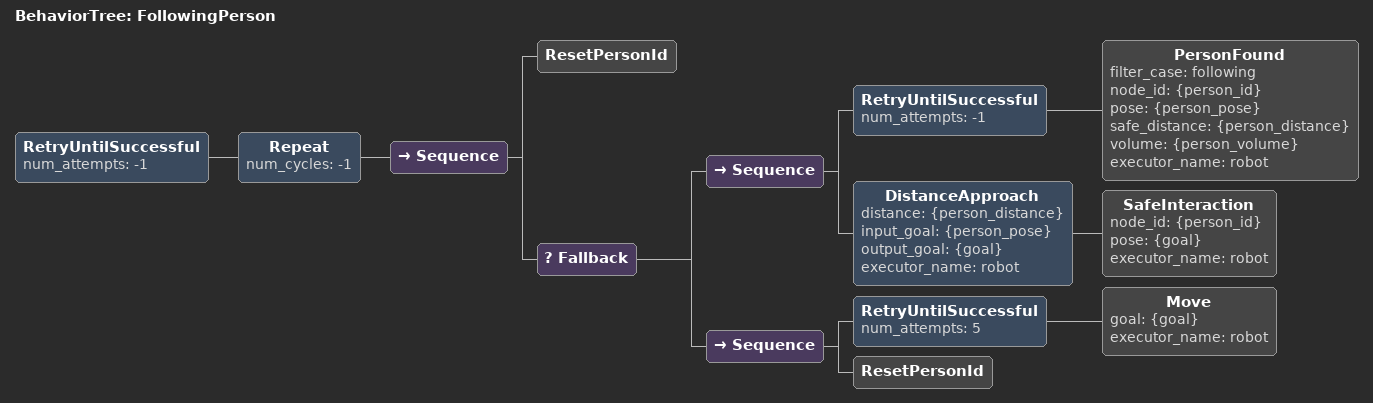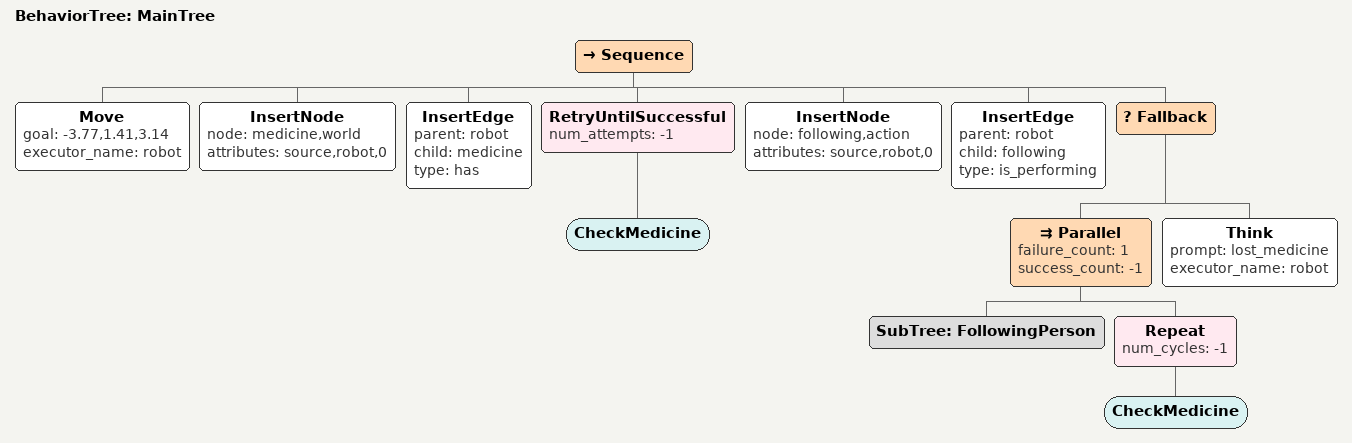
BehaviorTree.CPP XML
<?xml version="1.0" encoding="UTF-8"?>
<root BTCPP_format="4"
      main_tree_to_execute="MainTree">
  <BehaviorTree ID="FollowingPerson">
    <RetryUntilSuccessful num_attempts="-1">
      <Repeat num_cycles="-1">
        <Sequence>
          <ResetPersonId/>
          <Fallback>
            <Sequence>
              <RetryUntilSuccessful num_attempts="-1">
                <PersonFound filter_case="following"
                             node_id="{person_id}"
                             pose="{person_pose}"
                             safe_distance="{person_distance}"
                             volume="{person_volume}"
                             executor_name="robot"/>
              </RetryUntilSuccessful>
              <DistanceApproach distance="{person_distance}"
                                input_goal="{person_pose}"
                                output_goal="{goal}"
                                executor_name="robot">
                <SafeInteraction node_id="{person_id}"
                                 pose="{goal}"
                                 executor_name="robot"/>
              </DistanceApproach>
            </Sequence>
            <Sequence>
              <RetryUntilSuccessful num_attempts="5">
                <Move goal="{goal}"
                      executor_name="robot"/>
              </RetryUntilSuccessful>
              <ResetPersonId/>
            </Sequence>
          </Fallback>
        </Sequence>
      </Repeat>
    </RetryUntilSuccessful>
  </BehaviorTree>

  <BehaviorTree ID="MainTree">
    <Sequence>
      <Move goal="-3.77,1.41,3.14"
            executor_name="robot"/>
      <InsertNode node="medicine,world"
                  attributes="source,robot,0"/>
      <InsertEdge parent="robot"
                  child="medicine"
                  type="has"/>
      <RetryUntilSuccessful num_attempts="-1">
        <CheckMedicine/>
      </RetryUntilSuccessful>
      <InsertNode node="following,action"
                  attributes="source,robot,0"/>
      <InsertEdge parent="robot"
                  child="following"
                  type="is_performing"/>
      <Fallback>
        <Parallel failure_count="1"
                  success_count="-1">
          <SubTree ID="FollowingPerson"/>
          <Repeat num_cycles="-1">
            <CheckMedicine/>
          </Repeat>
        </Parallel>
        <Think prompt="lost_medicine"
               executor_name="robot"/>
      </Fallback>
    </Sequence>
  </BehaviorTree>

</root>
